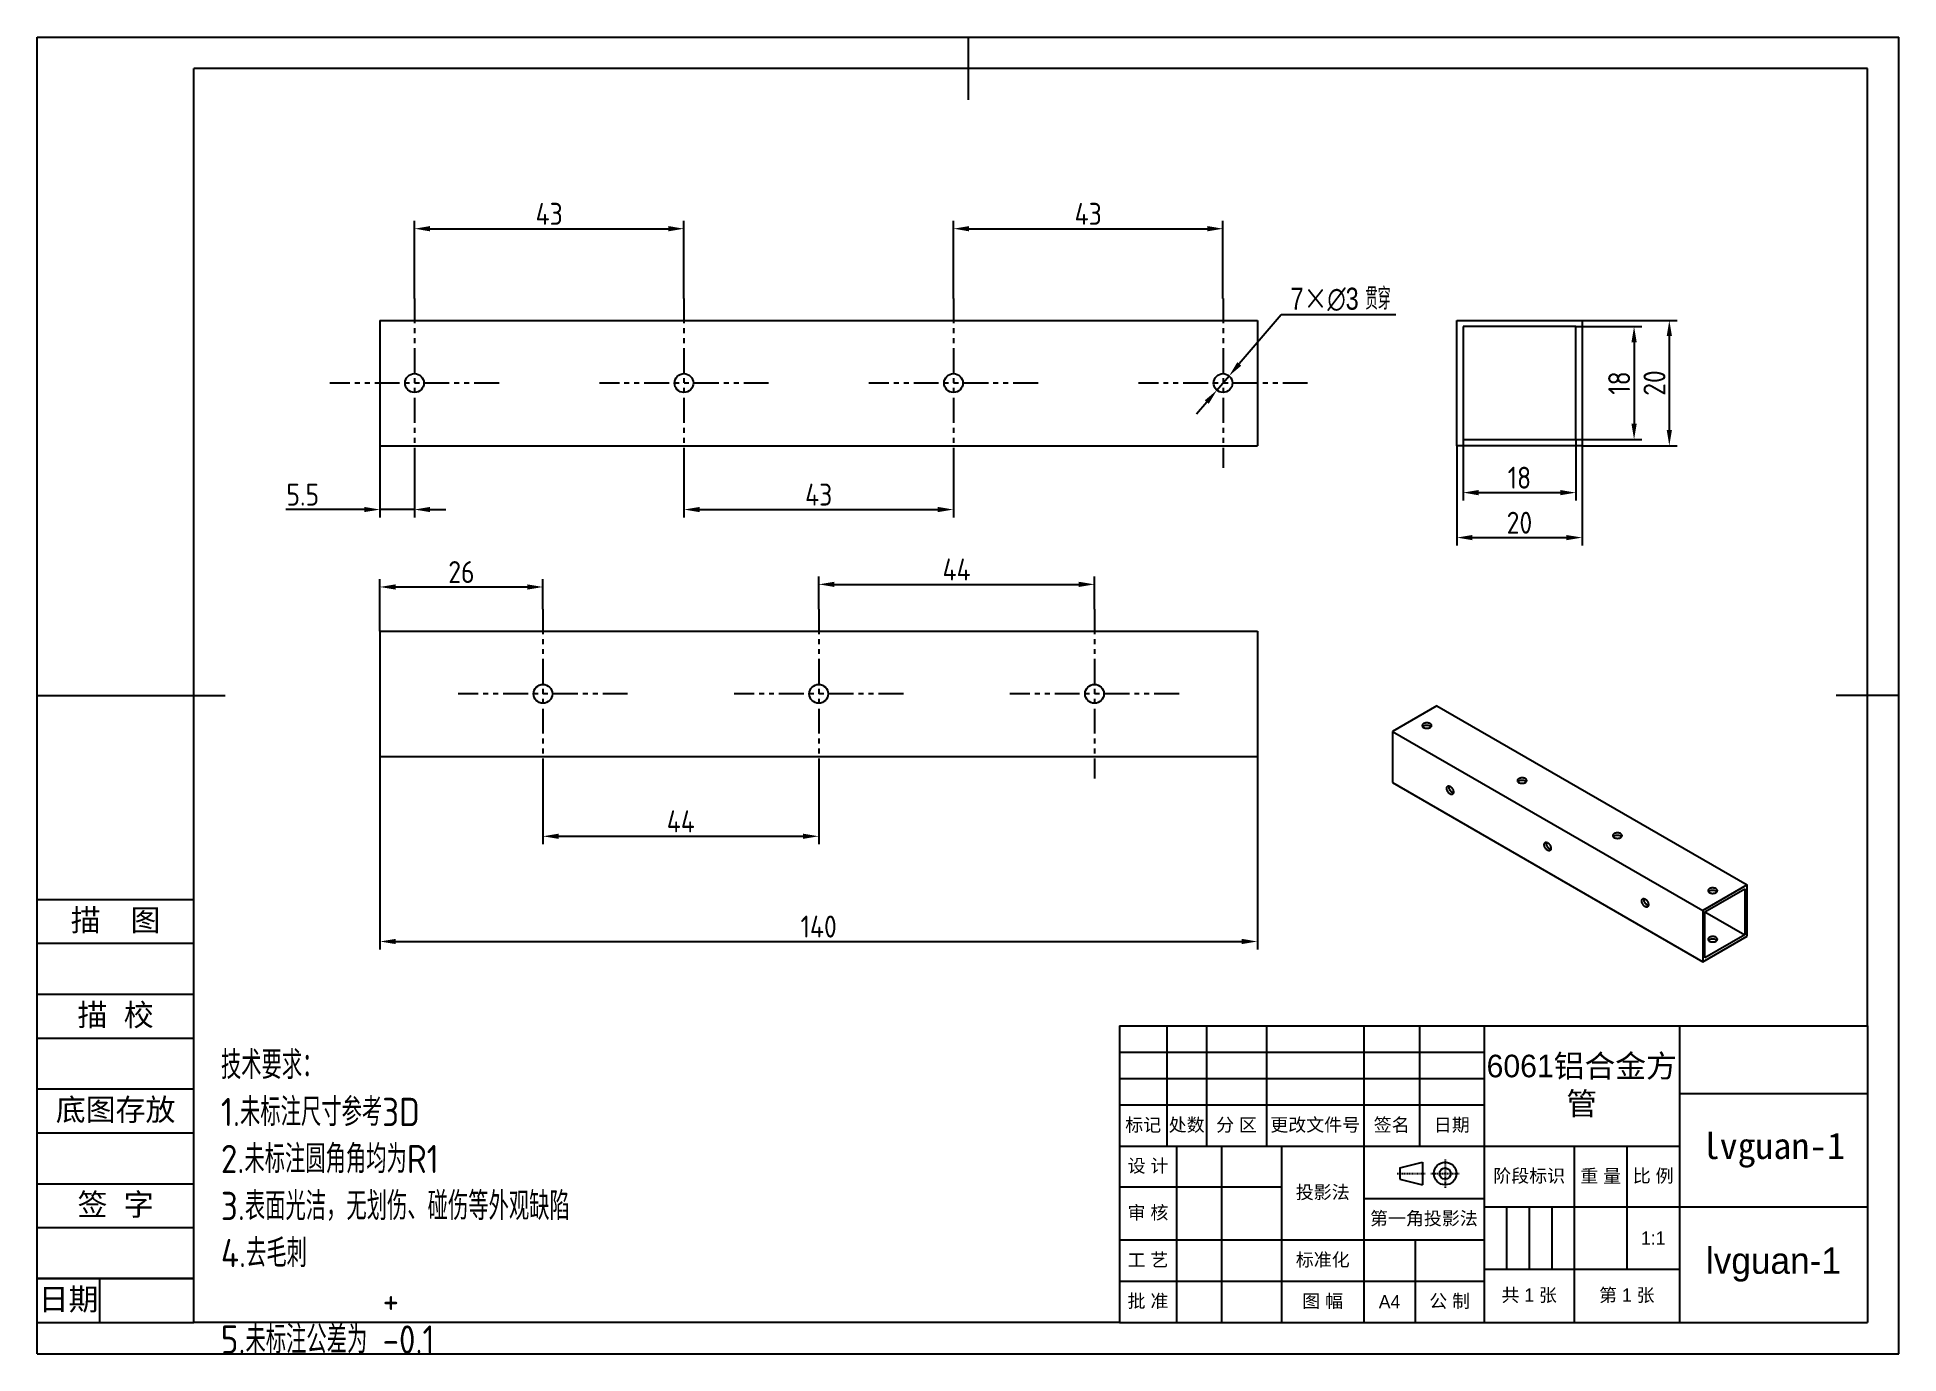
# Model space of a CAD drawing. Header units: millimetres. Extents: x 0 to 297, y 0 to 210.
import ezdxf

# ---------------------------------------------------------------- set-up
doc = ezdxf.new("R2010")
doc.units = ezdxf.units.MM
doc.header["$LTSCALE"] = 0.25
doc.header["$PDMODE"] = 3
doc.header["$PDSIZE"] = 1
doc.linetypes.add('CENTER', pattern=[0.6, 0.375, -0.075, 0.075, -0.075])
doc.linetypes.add('PHANTOM2', pattern=[31.75, 15.875, -3.175, 3.175, -3.175, 3.175, -3.175])
doc.layers.get('0').update_dxf_attribs({"linetype": 'CONTINUOUS'})
doc.layers.get('Defpoints').update_dxf_attribs({"linetype": 'CONTINUOUS'})
for name, color, linetype in [('1尺寸线', 3, 'CONTINUOUS'), ('2双点画线', 6, 'PHANTOM2'), ('LVGUAN-1_DXF_CONTINUOUS_LINE', 7, 'CONTINUOUS'), ('后壳_DXF_FORMAT', 7, 'CONTINUOUS')]:
    doc.layers.add(name, color=color, linetype=linetype)
doc.styles.get("Standard").update_dxf_attribs({"font": 'CHANGFANGSONG.TTF'})
doc.styles.add('TEXTSTYLE_2', font='CHANGFANGSONG.TTF')
doc.styles.add('字母', font='gbenor.shx', dxfattribs={"height": 3.5, "bigfont": 'gbcbig.shx'})
doc.styles.add('汉字', font='gbenor.shx', dxfattribs={"height": 5, "bigfont": 'gbcbig.shx'})
doc.dimstyles.new('正常', dxfattribs={"dimtxt": 3.5, "dimasz": 2.5, "dimexe": 1.25, "dimexo": 0, "dimtad": 1, "dimtoh": 1, "dimdsep": 46, "dimtxsty": '字母', "dimcen": 2.5, "dimclrd": 3, "dimclre": 3, "dimclrt": 3, "dimadec": 0, "dimazin": 0, "dimtfac": 1, "dimtmove": 0, "dimatfit": 3, "dimfxl": 1, "dimarcsym": 0})

# ---------------------------------------------------------------- blocks, each defined once
blk = doc.blocks.new('*T5')
at = {"layer": '后壳_DXF_FORMAT', "color": 0, "linetype": 'ByBlock', "lineweight": -2, "transparency": 16777216}
for p, q in [((0, 67.48), (25, 67.48)), ((0, 0), (0, 67.48)), ((25, 0), (25, 67.48)), ((0, 60.48), (25, 60.48)), ((0, 52.36), (25, 52.36)), ((0, 45.36), (25, 45.36)), ((0, 37.24), (25, 37.24)), ((0, 30.24), (25, 30.24)), ((0, 22.12), (25, 22.12)), ((0, 15.12), (25, 15.12)), ((0, 7), (25, 7)), ((10, 0), (10, 7)), ((0, 0), (25, 0))]:
    blk.add_line(p, q, dxfattribs=at)
at = {"layer": '后壳_DXF_FORMAT', "color": 3, "linetype": 'Continuous', "transparency": 16777216, "char_height": 3.5, "attachment_point": 5, "style": 'TEXTSTYLE_2'}
for s, insert, width in [('{\\fSimSun|b0|i0|c134|p2;描  图}', (12.5, 63.98), 24.88), ('描  校', (12.5, 48.86), 24.88), ('底图存放', (12.5, 33.74), 24.88), ('签  字', (12.5, 18.62), 24.88), ('日期', (5, 3.5), 9.88)]:
    blk.add_mtext(s, dxfattribs=dict(at, insert=insert, width=width))
blk = doc.blocks.new('*T6')
at = {"layer": '后壳_DXF_FORMAT', "color": 0, "linetype": 'ByBlock', "lineweight": -2, "transparency": 16777216}
for p, q in [((0, 0), (119.32, 0)), ((0, 0), (0, -47.3)), ((7.55, 0), (7.55, -19.2)), ((13.86, 0), (13.86, -19.2)), ((23.46, 0), (23.46, -19.2)), ((38.96, 0), (38.96, -47.3)), ((47.87, 0), (47.87, -19.2)), ((58.15, 0), (58.15, -47.3)), ((89.32, 0), (89.32, -47.3)), ((119.32, 0), (119.32, -47.3)), ((0, -4.2), (58.15, -4.2)), ((0, -8.4), (58.15, -8.4)), ((89.32, -10.8), (119.32, -10.8)), ((0, -12.6), (58.15, -12.6)), ((0, -19.2), (89.32, -19.2)), ((9.06, -19.2), (9.06, -47.3)), ((16.26, -19.2), (16.26, -47.3)), ((25.86, -19.2), (25.86, -47.3)), ((72.55, -19.2), (72.55, -47.3)), ((80.95, -19.2), (80.95, -38.82)), ((0, -25.67), (25.86, -25.67)), ((38.96, -27.56), (58.15, -27.56)), ((58.15, -28.87), (119.32, -28.87)), ((61.75, -28.87), (61.75, -38.82)), ((65.35, -28.87), (65.35, -38.82)), ((68.95, -28.87), (68.95, -38.82)), ((0, -34.11), (58.15, -34.11)), ((47.18, -34.11), (47.18, -47.3)), ((0, -40.7), (58.15, -40.7)), ((58.15, -38.82), (89.32, -38.82)), ((0, -47.3), (119.32, -47.3))]:
    blk.add_line(p, q, dxfattribs=at)
at = {"layer": '后壳_DXF_FORMAT', "color": 3, "linetype": 'Continuous', "transparency": 16777216, "attachment_point": 5}
for s, insert, char_height, width in [('6061{\\fSimSun|b0|i0|c134|p2;铝合金方管}', (73.73, -9.6), 3.6, 31.0975), ('标记', (3.77, -15.9), 2.1, 7.474), ('处数', (10.7, -15.9), 2.1, 6.2372), ('分 区', (18.66, -15.9), 2.1, 9.528), ('更改文件号', (31.21, -15.9), 2.1, 15.4332), ('签名', (43.41, -15.9), 2.1, 8.836), ('日期', (53.01, -15.9), 2.1, 10.2064), ('设 计', (4.53, -22.43), 2.1, 8.9832), ('{\\fSimSun|b0|i0|c134|p2;阶段标识}', (65.35, -24.03), 2.1, 14.328), ('重 量', (76.75, -24.03), 2.1, 8.328), ('比 例', (85.13, -24.03), 2.1, 8.2975), ('投影法', (32.41, -26.65), 2.1, 13.0332), ('审 核', (4.53, -29.89), 2.1, 8.9832), ('第一角投影法', (48.55, -30.83), 2.1, 19.1144), ('1:1', (85.13, -33.84), 2.1, 8.2975), ('lvguan-1', (104.32, -38.08), 4.2, 29.928), ('工 艺', (4.53, -37.41), 2.1, 8.9832), ('标准化', (32.41, -37.41), 2.1, 13.0332), ('第 1 张', (80.93, -43.06), 2.1, 16.6975), ('批 准', (4.53, -44), 2.1, 8.9832), ('图 幅', (32.41, -44), 2.1, 13.0332), ('A4', (43.07, -44), 2.1, 8.1508), ('公 制', (52.67, -44), 2.1, 10.8917), ('共 1 张', (65.35, -43.06), 2.1, 14.328)]:
    blk.add_mtext(s, dxfattribs=dict(at, insert=insert, char_height=char_height, width=width))
at = {"layer": '后壳_DXF_FORMAT', "color": 0, "linetype": 'Continuous', "transparency": 16777216, "insert": (104.32, -19.83), "char_height": 4.2, "width": 29.928, "attachment_point": 5}
blk.add_mtext('{\\fSimSun|b0|i0|c134|p2;\\C3;lvguan-1}', dxfattribs=at)
blk = doc.blocks.new('FIRST_ANG02_BL2', base_point=(178, 28))
at = {"layer": '后壳_DXF_FORMAT', "color": 7, "linetype": 'Continuous'}
for p, q in [((170.5, 29.5), (176.5, 31)), ((176.5, 31), (176.5, 25)), ((170.5, 29.5), (170.5, 26.5)), ((170.5, 26.5), (176.5, 25))]:
    blk.add_line(p, q, dxfattribs=at)
at = {"layer": '后壳_DXF_FORMAT', "color": 1, "linetype": 'CENTER'}
for p, q in [((182.5, 31.75), (182.5, 24.25)), ((169.75, 28), (177.25, 28)), ((178.75, 28), (186.25, 28))]:
    blk.add_line(p, q, dxfattribs=at)
at = {"layer": '后壳_DXF_FORMAT', "color": 7, "linetype": 'Continuous'}
for radius in [3, 1.5]:
    blk.add_circle((182.5, 28), radius, dxfattribs=at)
blk = doc.blocks.new('*D199')
at = {"layer": '1尺寸线', "color": 3, "lineweight": -2, "transparency": 16777216}
for p, q in [((60.18, 168.34), (60.18, 180.71)), ((62.68, 179.46), (100.68, 179.46)), ((103.18, 168.34), (103.18, 180.71))]:
    blk.add_line(p, q, dxfattribs=at)
at = {"layer": '1尺寸线', "color": 3, "transparency": 16777216}
for points in [[(62.68, 179.88), (62.68, 179.04), (60.18, 179.46)], [(100.68, 179.88), (100.68, 179.04), (103.18, 179.46)]]:
    blk.add_solid(points, dxfattribs=at)
at = {"layer": 'Defpoints', "color": 0, "transparency": 16777216}
for p in [(103.18, 179.46), (60.18, 168.34), (103.18, 168.34)]:
    blk.add_point(p, dxfattribs=at)
at = {"layer": '1尺寸线', "color": 3, "transparency": 16777216, "insert": (81.68, 181.83), "char_height": 3.5, "attachment_point": 5, "style": '字母'}
blk.add_mtext('43', dxfattribs=at)
blk = doc.blocks.new('*D202')
at = {"layer": '1尺寸线', "color": 3, "lineweight": -2, "transparency": 16777216}
for p, q in [((103.18, 141.34), (103.18, 133.41)), ((146.18, 141.34), (146.18, 133.41)), ((105.68, 134.66), (143.68, 134.66))]:
    blk.add_line(p, q, dxfattribs=at)
at = {"layer": '1尺寸线', "color": 3, "transparency": 16777216}
for points in [[(105.68, 135.08), (105.68, 134.25), (103.18, 134.66)], [(143.68, 135.08), (143.68, 134.25), (146.18, 134.66)]]:
    blk.add_solid(points, dxfattribs=at)
at = {"layer": 'Defpoints', "color": 0, "transparency": 16777216}
for p in [(103.18, 141.34), (146.18, 141.34), (146.18, 134.66)]:
    blk.add_point(p, dxfattribs=at)
at = {"layer": '1尺寸线', "color": 3, "transparency": 16777216, "insert": (124.68, 137.04), "char_height": 3.5, "attachment_point": 5, "style": '字母'}
blk.add_mtext('43', dxfattribs=at)
blk = doc.blocks.new('*D203')
at = {"layer": '1尺寸线', "color": 3, "lineweight": -2, "transparency": 16777216}
for p, q in [((146.18, 168.34), (146.18, 180.71)), ((148.68, 179.46), (186.68, 179.46)), ((189.18, 168.34), (189.18, 180.71))]:
    blk.add_line(p, q, dxfattribs=at)
at = {"layer": '1尺寸线', "color": 3, "transparency": 16777216}
for points in [[(148.68, 179.88), (148.68, 179.04), (146.18, 179.46)], [(186.68, 179.88), (186.68, 179.04), (189.18, 179.46)]]:
    blk.add_solid(points, dxfattribs=at)
at = {"layer": 'Defpoints', "color": 0, "transparency": 16777216}
for p in [(189.18, 179.46), (146.18, 168.34), (189.18, 168.34)]:
    blk.add_point(p, dxfattribs=at)
at = {"layer": '1尺寸线', "color": 3, "transparency": 16777216, "insert": (167.68, 181.83), "char_height": 3.5, "attachment_point": 5, "style": '字母'}
blk.add_mtext('43', dxfattribs=at)
blk = doc.blocks.new('*D204')
at = {"layer": '1尺寸线', "color": 3, "lineweight": -2, "transparency": 16777216}
for p, q in [((80.68, 91.76), (80.68, 81.29)), ((124.68, 91.76), (124.68, 81.29)), ((83.18, 82.54), (122.18, 82.54))]:
    blk.add_line(p, q, dxfattribs=at)
at = {"layer": '1尺寸线', "color": 3, "transparency": 16777216}
for points in [[(83.18, 82.96), (83.18, 82.13), (80.68, 82.54)], [(122.18, 82.96), (122.18, 82.13), (124.68, 82.54)]]:
    blk.add_solid(points, dxfattribs=at)
at = {"layer": 'Defpoints', "color": 0, "transparency": 16777216}
for p in [(80.68, 91.76), (124.68, 91.76), (124.68, 82.54)]:
    blk.add_point(p, dxfattribs=at)
at = {"layer": '1尺寸线', "color": 3, "transparency": 16777216, "insert": (102.68, 84.92), "char_height": 3.5, "attachment_point": 5, "style": '字母'}
blk.add_mtext('44', dxfattribs=at)
blk = doc.blocks.new('*D205')
at = {"layer": '1尺寸线', "color": 3, "lineweight": -2, "transparency": 16777216}
for p, q in [((124.68, 118.76), (124.68, 123.98)), ((127.18, 122.73), (166.18, 122.73)), ((168.68, 118.76), (168.68, 123.98))]:
    blk.add_line(p, q, dxfattribs=at)
at = {"layer": '1尺寸线', "color": 3, "transparency": 16777216}
for points in [[(127.18, 123.14), (127.18, 122.31), (124.68, 122.73)], [(166.18, 123.14), (166.18, 122.31), (168.68, 122.73)]]:
    blk.add_solid(points, dxfattribs=at)
at = {"layer": 'Defpoints', "color": 0, "transparency": 16777216}
for p in [(168.68, 122.73), (124.68, 118.76), (168.68, 118.76)]:
    blk.add_point(p, dxfattribs=at)
at = {"layer": '1尺寸线', "color": 3, "transparency": 16777216, "insert": (146.68, 125.1), "char_height": 3.5, "attachment_point": 5, "style": '字母'}
blk.add_mtext('44', dxfattribs=at)
blk = doc.blocks.new('*D206')
at = {"layer": '1尺寸线', "color": 3, "lineweight": -2, "transparency": 16777216}
for p, q in [((54.68, 95.26), (54.68, 64.51)), ((194.68, 95.26), (194.68, 64.51)), ((57.18, 65.76), (192.18, 65.76))]:
    blk.add_line(p, q, dxfattribs=at)
at = {"layer": '1尺寸线', "color": 3, "transparency": 16777216}
for points in [[(57.18, 66.18), (57.18, 65.35), (54.68, 65.76)], [(192.18, 66.18), (192.18, 65.35), (194.68, 65.76)]]:
    blk.add_solid(points, dxfattribs=at)
at = {"layer": 'Defpoints', "color": 0, "transparency": 16777216}
for p in [(54.68, 95.26), (194.68, 95.26), (194.68, 65.76)]:
    blk.add_point(p, dxfattribs=at)
at = {"layer": '1尺寸线', "color": 3, "transparency": 16777216, "insert": (124.68, 68.14), "char_height": 3.5, "attachment_point": 5, "style": '字母'}
blk.add_mtext('140', dxfattribs=at)
blk = doc.blocks.new('*D207')
at = {"layer": '1尺寸线', "color": 3, "lineweight": -2, "transparency": 16777216}
for p, q in [((226.48, 144.84), (226.48, 128.94)), ((246.48, 144.84), (246.48, 128.94)), ((228.98, 130.19), (243.98, 130.19))]:
    blk.add_line(p, q, dxfattribs=at)
at = {"layer": '1尺寸线', "color": 3, "transparency": 16777216}
for points in [[(228.98, 130.6), (228.98, 129.77), (226.48, 130.19)], [(243.98, 130.6), (243.98, 129.77), (246.48, 130.19)]]:
    blk.add_solid(points, dxfattribs=at)
at = {"layer": 'Defpoints', "color": 0, "transparency": 16777216}
for p in [(226.48, 144.84), (246.48, 144.84), (246.48, 130.19)]:
    blk.add_point(p, dxfattribs=at)
at = {"layer": '1尺寸线', "color": 3, "transparency": 16777216, "insert": (236.48, 132.56), "char_height": 3.5, "attachment_point": 5, "style": '字母'}
blk.add_mtext('20', dxfattribs=at)
blk = doc.blocks.new('*D208')
at = {"layer": '1尺寸线', "color": 3, "lineweight": -2, "transparency": 16777216}
for p, q in [((246.48, 164.84), (261.64, 164.84)), ((260.39, 162.34), (260.39, 147.34)), ((246.48, 144.84), (261.64, 144.84))]:
    blk.add_line(p, q, dxfattribs=at)
at = {"layer": '1尺寸线', "color": 3, "transparency": 16777216}
for points in [[(259.98, 162.34), (260.81, 162.34), (260.39, 164.84)], [(259.98, 147.34), (260.81, 147.34), (260.39, 144.84)]]:
    blk.add_solid(points, dxfattribs=at)
at = {"layer": 'Defpoints', "color": 0, "transparency": 16777216}
for p in [(246.48, 164.84), (246.48, 144.84), (260.39, 144.84)]:
    blk.add_point(p, dxfattribs=at)
at = {"layer": '1尺寸线', "color": 3, "transparency": 16777216, "insert": (258.02, 154.84), "char_height": 3.5, "attachment_point": 5, "rotation": 90, "style": '字母'}
blk.add_mtext('20', dxfattribs=at)
blk = doc.blocks.new('*D209')
at = {"layer": '1尺寸线', "color": 3, "lineweight": -2, "transparency": 16777216}
for p, q in [((227.48, 145.84), (227.48, 136.11)), ((245.48, 145.84), (245.48, 136.11)), ((229.98, 137.36), (242.98, 137.36))]:
    blk.add_line(p, q, dxfattribs=at)
at = {"layer": '1尺寸线', "color": 3, "transparency": 16777216}
for points in [[(229.98, 137.78), (229.98, 136.94), (227.48, 137.36)], [(242.98, 137.78), (242.98, 136.94), (245.48, 137.36)]]:
    blk.add_solid(points, dxfattribs=at)
at = {"layer": 'Defpoints', "color": 0, "transparency": 16777216}
for p in [(227.48, 145.84), (245.48, 145.84), (245.48, 137.36)]:
    blk.add_point(p, dxfattribs=at)
at = {"layer": '1尺寸线', "color": 3, "transparency": 16777216, "insert": (236.48, 139.74), "char_height": 3.5, "attachment_point": 5, "style": '字母'}
blk.add_mtext('18', dxfattribs=at)
blk = doc.blocks.new('*D210')
at = {"layer": '1尺寸线', "color": 3, "lineweight": -2, "transparency": 16777216}
for p, q in [((245.48, 163.84), (256.02, 163.84)), ((254.77, 161.34), (254.77, 148.34)), ((245.48, 145.84), (256.02, 145.84))]:
    blk.add_line(p, q, dxfattribs=at)
at = {"layer": '1尺寸线', "color": 3, "transparency": 16777216}
for points in [[(254.35, 161.34), (255.19, 161.34), (254.77, 163.84)], [(254.35, 148.34), (255.19, 148.34), (254.77, 145.84)]]:
    blk.add_solid(points, dxfattribs=at)
at = {"layer": 'Defpoints', "color": 0, "transparency": 16777216}
for p in [(245.48, 163.84), (245.48, 145.84), (254.77, 145.84)]:
    blk.add_point(p, dxfattribs=at)
at = {"layer": '1尺寸线', "color": 3, "transparency": 16777216, "insert": (252.39, 154.84), "char_height": 3.5, "attachment_point": 5, "rotation": 90, "style": '字母'}
blk.add_mtext('18', dxfattribs=at)
blk = doc.blocks.new('*D211')
at = {"layer": '1尺寸线', "color": 3, "lineweight": -2, "transparency": 16777216}
for p, q in [((54.68, 115.26), (54.68, 123.56)), ((57.18, 122.31), (78.18, 122.31)), ((80.68, 118.76), (80.68, 123.56))]:
    blk.add_line(p, q, dxfattribs=at)
at = {"layer": '1尺寸线', "color": 3, "transparency": 16777216}
for points in [[(57.18, 122.73), (57.18, 121.89), (54.68, 122.31)], [(78.18, 122.73), (78.18, 121.89), (80.68, 122.31)]]:
    blk.add_solid(points, dxfattribs=at)
at = {"layer": 'Defpoints', "color": 0, "transparency": 16777216}
for p in [(80.68, 122.31), (80.68, 118.76), (54.68, 115.26)]:
    blk.add_point(p, dxfattribs=at)
at = {"layer": '1尺寸线', "color": 3, "transparency": 16777216, "insert": (67.68, 124.69), "char_height": 3.5, "attachment_point": 5, "style": '字母'}
blk.add_mtext('26', dxfattribs=at)
blk = doc.blocks.new('*D212')
at = {"layer": '1尺寸线', "color": 3, "lineweight": -2, "transparency": 16777216}
for p, q in [((54.68, 144.84), (54.68, 133.41)), ((60.18, 141.34), (60.18, 133.41)), ((52.18, 134.66), (39.64, 134.66)), ((60.18, 134.66), (54.68, 134.66)), ((62.68, 134.66), (65.18, 134.66))]:
    blk.add_line(p, q, dxfattribs=at)
at = {"layer": '1尺寸线', "color": 3, "transparency": 16777216}
for points in [[(52.18, 135.08), (52.18, 134.25), (54.68, 134.66)], [(62.68, 135.08), (62.68, 134.25), (60.18, 134.66)]]:
    blk.add_solid(points, dxfattribs=at)
at = {"layer": 'Defpoints', "color": 0, "transparency": 16777216}
for p in [(54.68, 144.84), (60.18, 141.34), (60.18, 134.66)]:
    blk.add_point(p, dxfattribs=at)
at = {"layer": '1尺寸线', "color": 3, "transparency": 16777216, "insert": (42.36, 137.04), "char_height": 3.5, "attachment_point": 5, "style": '字母'}
blk.add_mtext('5.5', dxfattribs=at)
blk = doc.blocks.new('*D213')
at = {"layer": '1尺寸线', "color": 3, "lineweight": -2, "transparency": 16777216}
for p, q in [((198.45, 165.71), (191.78, 157.89)), ((216.78, 165.71), (198.45, 165.71)), ((188.21, 153.7), (190.16, 155.98)), ((186.59, 151.8), (184.97, 149.89))]:
    blk.add_line(p, q, dxfattribs=at)
at = {"layer": '1尺寸线', "color": 3, "transparency": 16777216}
for points in [[(191.46, 158.16), (192.1, 157.61), (190.16, 155.98)], [(186.27, 152.07), (186.91, 151.53), (188.21, 153.7)]]:
    blk.add_solid(points, dxfattribs=at)
at = {"layer": 'Defpoints', "color": 0, "transparency": 16777216}
for p in [(190.16, 155.98), (188.21, 153.7)]:
    blk.add_point(p, dxfattribs=at)
at = {"layer": '1尺寸线', "color": 3, "transparency": 16777216, "insert": (207.93, 168.18), "char_height": 3.5, "attachment_point": 5, "style": '字母'}
blk.add_mtext('{\\Fgdt|c134;\\W0.8;7\\fMS Gothic|b0|i0|c128|p49;\\C256;×\\Fgdt|c134;\\C3;∅3 \\Fgbenor,gbcbig|c134;贯穿}', dxfattribs=at)

msp = doc.modelspace()

# ---------------------------------------------------------------- linework, layer by layer
at = {"layer": '2双点画线'}
for p, q in [((60.185, 168.341), (60.185, 141.341)), ((103.185, 168.341), (103.185, 141.341)), ((146.185, 168.341), (146.185, 141.341)), ((189.185, 168.341), (189.185, 141.341)), ((73.685, 154.841), (46.685, 154.841)), ((116.685, 154.841), (89.685, 154.841)), ((159.685, 154.841), (132.685, 154.841)), ((202.685, 154.841), (175.685, 154.841)), ((80.685, 118.765), (80.685, 91.765)), ((124.685, 118.765), (124.685, 91.765)), ((168.685, 118.765), (168.685, 91.765)), ((94.185, 105.265), (67.185, 105.265)), ((138.185, 105.265), (111.185, 105.265)), ((182.185, 105.265), (155.185, 105.265))]:
    msp.add_line(p, q, dxfattribs=at)
at = {"layer": 'LVGUAN-1_DXF_CONTINUOUS_LINE', "color": 7, "linetype": 'Continuous'}
for p, q in [((54.685, 164.841), (54.685, 144.841)), ((54.685, 164.841), (194.685, 164.841)), ((194.685, 164.841), (194.685, 144.841)), ((226.478, 144.841), (226.478, 164.841)), ((226.478, 164.841), (246.478, 164.841)), ((227.478, 163.841), (227.478, 145.841)), ((245.478, 163.841), (227.478, 163.841)), ((245.478, 145.841), (245.478, 163.841)), ((246.478, 164.841), (246.478, 144.841)), ((227.478, 145.841), (245.478, 145.841)), ((54.685, 144.841), (194.685, 144.841)), ((246.478, 144.841), (226.478, 144.841)), ((54.685, 115.265), (54.685, 95.265)), ((54.685, 115.265), (194.685, 115.265)), ((194.685, 115.265), (194.685, 95.265)), ((223.297, 103.367), (216.226, 99.284)), ((223.297, 103.367), (272.794, 74.789)), ((216.226, 99.284), (216.226, 91.119)), ((216.226, 99.284), (265.723, 70.707)), ((54.685, 95.265), (194.685, 95.265)), ((216.226, 91.119), (265.723, 62.542)), ((272.794, 74.789), (265.723, 70.707)), ((272.794, 66.624), (272.794, 74.789)), ((266.077, 70.503), (272.441, 74.177)), ((272.441, 74.177), (272.441, 66.829)), ((265.723, 70.707), (265.723, 62.542)), ((266.077, 70.503), (272.441, 66.829)), ((266.077, 63.154), (266.077, 70.503)), ((265.723, 62.542), (272.794, 66.624)), ((272.441, 66.829), (266.077, 63.154))]:
    msp.add_line(p, q, dxfattribs=at)
for centre in [(60.185, 154.841), (103.185, 154.841), (146.185, 154.841), (189.185, 154.841), (80.685, 105.265), (124.685, 105.265), (168.685, 105.265)]:
    msp.add_circle(centre, 1.5, dxfattribs=at)
for points, knots in [([(221.176, 100.509), (221.143, 100.49), (221.083, 100.449), (221.012, 100.374), (220.967, 100.291), (220.956, 100.231), (220.956, 100.203)], [0, 0, 0, 0, 0.2895409, 0.549114, 0.7822582, 1, 1, 1, 1]), ([(220.956, 100.203), (220.956, 100.159), (220.982, 100.066), (221.084, 99.95), (221.235, 99.858), (221.423, 99.795), (221.634, 99.766), (221.85, 99.772), (222.055, 99.813), (222.181, 99.864), (222.236, 99.896)], [0, 0, 0, 0, 0.0869344, 0.1864046, 0.303795, 0.4376091, 0.5821148, 0.7294248, 0.8711879, 1, 1, 1, 1]), ([(221.176, 100.101), (221.163, 100.093), (221.116, 100.064), (221.073, 100.029), (221.045, 99.999)], [0, 0, 0, 0, 0.2649898, 1, 1, 1, 1]), ([(222.456, 100.203), (222.456, 100.246), (222.43, 100.339), (222.328, 100.456), (222.177, 100.547), (221.989, 100.61), (221.778, 100.64), (221.562, 100.634), (221.357, 100.593), (221.231, 100.541), (221.176, 100.509)], [0, 0, 0, 0, 0.0869344, 0.1864046, 0.303795, 0.4376091, 0.5821148, 0.7294248, 0.8711879, 1, 1, 1, 1]), ([(222.313, 100.049), (222.242, 100.105), (222.062, 100.19), (221.763, 100.239), (221.454, 100.216), (221.259, 100.149), (221.176, 100.101)], [0, 0, 0, 0, 0.2268608, 0.4891999, 0.7575063, 1, 1, 1, 1]), ([(222.236, 99.896), (222.269, 99.915), (222.329, 99.957), (222.4, 100.032), (222.445, 100.115), (222.456, 100.174), (222.456, 100.203)], [0, 0, 0, 0, 0.2895409, 0.549114, 0.7822582, 1, 1, 1, 1]), ([(222.367, 99.999), (222.363, 100.003), (222.346, 100.021), (222.327, 100.037), (222.313, 100.049)], [0, 0, 0, 0, 0.2427562, 1, 1, 1, 1]), ([(224.888, 90.201), (224.888, 90.239), (224.894, 90.311), (224.923, 90.41), (224.972, 90.491), (225.019, 90.53), (225.043, 90.544)], [0, 0, 0, 0, 0.2895401, 0.549113, 0.7822575, 1, 1, 1, 1]), ([(225.793, 89.245), (225.756, 89.223), (225.662, 89.199), (225.51, 89.229), (225.355, 89.314), (225.207, 89.445), (225.076, 89.613), (224.973, 89.804), (224.906, 90.002), (224.888, 90.136), (224.888, 90.201)], [0, 0, 0, 0, 0.0869353, 0.1864059, 0.3037964, 0.4376101, 0.5821152, 0.7294247, 0.8711876, 1, 1, 1, 1]), ([(225.043, 90.544), (225.081, 90.566), (225.175, 90.59), (225.326, 90.559), (225.481, 90.475), (225.63, 90.343), (225.761, 90.176), (225.864, 89.985), (225.931, 89.787), (225.949, 89.652), (225.949, 89.588)], [0, 0, 0, 0, 0.0869353, 0.1864059, 0.3037964, 0.4376101, 0.5821152, 0.7294247, 0.8711876, 1, 1, 1, 1]), ([(225.242, 90.405), (225.242, 90.419), (225.243, 90.475), (225.252, 90.53), (225.264, 90.569)], [0, 0, 0, 0, 0.2649904, 1, 1, 1, 1]), ([(225.855, 89.446), (225.771, 89.479), (225.608, 89.592), (225.416, 89.827), (225.281, 90.106), (225.242, 90.308), (225.242, 90.405)], [0, 0, 0, 0, 0.2268605, 0.4891991, 0.7575054, 1, 1, 1, 1]), ([(225.949, 89.588), (225.949, 89.55), (225.943, 89.478), (225.914, 89.379), (225.864, 89.298), (225.818, 89.259), (225.793, 89.245)], [0, 0, 0, 0, 0.2895401, 0.549113, 0.7822575, 1, 1, 1, 1]), ([(225.925, 89.424), (225.92, 89.425), (225.896, 89.431), (225.872, 89.439), (225.855, 89.446)], [0, 0, 0, 0, 0.2427561, 1, 1, 1, 1]), ([(236.378, 91.732), (236.346, 91.713), (236.286, 91.671), (236.215, 91.596), (236.169, 91.513), (236.159, 91.454), (236.159, 91.425)], [0, 0, 0, 0, 0.2895409, 0.549114, 0.7822582, 1, 1, 1, 1]), ([(236.159, 91.425), (236.159, 91.382), (236.185, 91.288), (236.287, 91.172), (236.438, 91.081), (236.626, 91.018), (236.836, 90.988), (237.053, 90.994), (237.258, 91.035), (237.384, 91.087), (237.439, 91.119)], [0, 0, 0, 0, 0.0869344, 0.1864046, 0.303795, 0.4376091, 0.5821148, 0.7294248, 0.8711879, 1, 1, 1, 1]), ([(236.378, 91.323), (236.366, 91.316), (236.319, 91.287), (236.275, 91.251), (236.248, 91.222)], [0, 0, 0, 0, 0.2649898, 1, 1, 1, 1]), ([(237.659, 91.425), (237.659, 91.469), (237.633, 91.562), (237.531, 91.678), (237.38, 91.77), (237.192, 91.833), (236.981, 91.862), (236.765, 91.856), (236.56, 91.815), (236.434, 91.764), (236.378, 91.732)], [0, 0, 0, 0, 0.0869344, 0.1864046, 0.303795, 0.4376091, 0.5821148, 0.7294248, 0.8711879, 1, 1, 1, 1]), ([(237.516, 91.272), (237.445, 91.328), (237.265, 91.413), (236.966, 91.461), (236.657, 91.438), (236.462, 91.371), (236.378, 91.323)], [0, 0, 0, 0, 0.2268608, 0.4891999, 0.7575063, 1, 1, 1, 1]), ([(237.439, 91.119), (237.472, 91.138), (237.532, 91.179), (237.603, 91.254), (237.648, 91.337), (237.659, 91.397), (237.659, 91.425)], [0, 0, 0, 0, 0.2895409, 0.549114, 0.7822582, 1, 1, 1, 1]), ([(237.57, 91.222), (237.566, 91.226), (237.549, 91.244), (237.53, 91.26), (237.516, 91.272)], [0, 0, 0, 0, 0.2427562, 1, 1, 1, 1]), ([(240.444, 81.219), (240.444, 81.257), (240.45, 81.329), (240.479, 81.429), (240.529, 81.509), (240.575, 81.548), (240.6, 81.563)], [0, 0, 0, 0, 0.2895401, 0.549113, 0.7822575, 1, 1, 1, 1]), ([(241.35, 80.264), (241.312, 80.242), (241.218, 80.218), (241.067, 80.248), (240.912, 80.333), (240.763, 80.464), (240.632, 80.632), (240.529, 80.822), (240.462, 81.02), (240.444, 81.155), (240.444, 81.219)], [0, 0, 0, 0, 0.0869353, 0.1864059, 0.3037964, 0.4376101, 0.5821152, 0.7294247, 0.8711876, 1, 1, 1, 1]), ([(240.6, 81.563), (240.637, 81.584), (240.731, 81.608), (240.883, 81.578), (241.038, 81.493), (241.186, 81.362), (241.317, 81.194), (241.42, 81.004), (241.487, 80.806), (241.505, 80.671), (241.505, 80.607)], [0, 0, 0, 0, 0.0869353, 0.1864059, 0.3037964, 0.4376101, 0.5821152, 0.7294247, 0.8711876, 1, 1, 1, 1]), ([(240.798, 81.423), (240.798, 81.438), (240.8, 81.493), (240.809, 81.549), (240.821, 81.588)], [0, 0, 0, 0, 0.2649904, 1, 1, 1, 1]), ([(241.411, 80.464), (241.327, 80.497), (241.164, 80.611), (240.972, 80.846), (240.838, 81.124), (240.798, 81.327), (240.798, 81.423)], [0, 0, 0, 0, 0.2268605, 0.4891991, 0.7575054, 1, 1, 1, 1]), ([(241.505, 80.607), (241.505, 80.569), (241.499, 80.497), (241.47, 80.397), (241.421, 80.317), (241.374, 80.278), (241.35, 80.264)], [0, 0, 0, 0, 0.2895401, 0.549113, 0.7822575, 1, 1, 1, 1]), ([(241.482, 80.442), (241.476, 80.444), (241.452, 80.45), (241.429, 80.458), (241.411, 80.464)], [0, 0, 0, 0, 0.2427561, 1, 1, 1, 1]), ([(251.581, 82.954), (251.548, 82.935), (251.489, 82.894), (251.417, 82.819), (251.372, 82.736), (251.362, 82.677), (251.362, 82.648)], [0, 0, 0, 0, 0.2895409, 0.549114, 0.7822582, 1, 1, 1, 1]), ([(251.362, 82.648), (251.362, 82.605), (251.388, 82.511), (251.49, 82.395), (251.64, 82.303), (251.828, 82.241), (252.039, 82.211), (252.256, 82.217), (252.461, 82.258), (252.586, 82.31), (252.642, 82.342)], [0, 0, 0, 0, 0.0869344, 0.1864046, 0.303795, 0.4376091, 0.5821148, 0.7294248, 0.8711879, 1, 1, 1, 1]), ([(251.581, 82.546), (251.569, 82.539), (251.522, 82.51), (251.478, 82.474), (251.45, 82.444)], [0, 0, 0, 0, 0.2649898, 1, 1, 1, 1]), ([(252.862, 82.648), (252.862, 82.691), (252.835, 82.785), (252.733, 82.901), (252.583, 82.993), (252.395, 83.056), (252.184, 83.085), (251.967, 83.079), (251.762, 83.038), (251.637, 82.986), (251.581, 82.954)], [0, 0, 0, 0, 0.0869344, 0.1864046, 0.303795, 0.4376091, 0.5821148, 0.7294248, 0.8711879, 1, 1, 1, 1]), ([(252.718, 82.494), (252.648, 82.55), (252.468, 82.635), (252.169, 82.684), (251.86, 82.661), (251.665, 82.594), (251.581, 82.546)], [0, 0, 0, 0, 0.2268608, 0.4891999, 0.7575063, 1, 1, 1, 1]), ([(252.642, 82.342), (252.675, 82.361), (252.735, 82.402), (252.806, 82.477), (252.851, 82.56), (252.862, 82.62), (252.862, 82.648)], [0, 0, 0, 0, 0.2895409, 0.549114, 0.7822582, 1, 1, 1, 1]), ([(252.773, 82.444), (252.769, 82.449), (252.752, 82.466), (252.733, 82.483), (252.718, 82.494)], [0, 0, 0, 0, 0.2427562, 1, 1, 1, 1]), ([(268.064, 73.871), (268.064, 73.914), (268.038, 74.008), (267.936, 74.124), (267.786, 74.216), (267.598, 74.278), (267.387, 74.308), (267.17, 74.302), (266.965, 74.261), (266.84, 74.209), (266.784, 74.177)], [0, 0, 0, 0, 0.0869344, 0.1864046, 0.303795, 0.4376091, 0.5821148, 0.7294248, 0.8711879, 1, 1, 1, 1]), ([(256.001, 72.238), (256.001, 72.276), (256.006, 72.348), (256.036, 72.447), (256.085, 72.528), (256.131, 72.567), (256.156, 72.581)], [0, 0, 0, 0, 0.2895401, 0.549113, 0.7822575, 1, 1, 1, 1]), ([(256.906, 71.282), (256.869, 71.261), (256.774, 71.236), (256.623, 71.267), (256.468, 71.351), (256.32, 71.483), (256.189, 71.65), (256.086, 71.841), (256.019, 72.039), (256.001, 72.174), (256.001, 72.238)], [0, 0, 0, 0, 0.0869353, 0.1864059, 0.3037964, 0.4376101, 0.5821152, 0.7294247, 0.8711876, 1, 1, 1, 1]), ([(256.156, 72.581), (256.193, 72.603), (256.288, 72.627), (256.439, 72.597), (256.594, 72.512), (256.742, 72.381), (256.873, 72.213), (256.976, 72.022), (257.043, 71.824), (257.061, 71.69), (257.061, 71.625)], [0, 0, 0, 0, 0.0869353, 0.1864059, 0.3037964, 0.4376101, 0.5821152, 0.7294247, 0.8711876, 1, 1, 1, 1]), ([(256.354, 72.442), (256.354, 72.457), (256.356, 72.512), (256.365, 72.567), (256.377, 72.606)], [0, 0, 0, 0, 0.2649904, 1, 1, 1, 1]), ([(256.968, 71.483), (256.884, 71.516), (256.72, 71.63), (256.528, 71.864), (256.394, 72.143), (256.354, 72.346), (256.354, 72.442)], [0, 0, 0, 0, 0.2268605, 0.4891991, 0.7575054, 1, 1, 1, 1]), ([(257.061, 71.625), (257.061, 71.587), (257.056, 71.515), (257.026, 71.416), (256.977, 71.335), (256.931, 71.296), (256.906, 71.282)], [0, 0, 0, 0, 0.2895401, 0.549113, 0.7822575, 1, 1, 1, 1]), ([(257.038, 71.461), (257.032, 71.462), (257.008, 71.468), (256.985, 71.476), (256.968, 71.483)], [0, 0, 0, 0, 0.2427561, 1, 1, 1, 1]), ([(266.784, 74.177), (266.751, 74.158), (266.691, 74.117), (266.62, 74.042), (266.575, 73.959), (266.564, 73.899), (266.564, 73.871)], [0, 0, 0, 0, 0.2895409, 0.549114, 0.7822582, 1, 1, 1, 1]), ([(266.564, 73.871), (266.564, 73.828), (266.591, 73.734), (266.693, 73.618), (266.843, 73.526), (267.031, 73.463), (267.242, 73.434), (267.459, 73.44), (267.664, 73.481), (267.789, 73.533), (267.845, 73.565)], [0, 0, 0, 0, 0.0869344, 0.1864046, 0.303795, 0.4376091, 0.5821148, 0.7294248, 0.8711879, 1, 1, 1, 1]), ([(266.784, 73.769), (266.771, 73.761), (266.724, 73.732), (266.681, 73.697), (266.653, 73.667)], [0, 0, 0, 0, 0.2649898, 1, 1, 1, 1]), ([(267.921, 73.717), (267.851, 73.773), (267.671, 73.858), (267.371, 73.907), (267.063, 73.884), (266.867, 73.817), (266.784, 73.769)], [0, 0, 0, 0, 0.2268608, 0.4891999, 0.7575063, 1, 1, 1, 1]), ([(267.845, 73.565), (267.878, 73.584), (267.937, 73.625), (268.009, 73.7), (268.054, 73.783), (268.064, 73.842), (268.064, 73.871)], [0, 0, 0, 0, 0.2895409, 0.549114, 0.7822582, 1, 1, 1, 1]), ([(267.976, 73.667), (267.971, 73.671), (267.954, 73.689), (267.936, 73.705), (267.921, 73.717)], [0, 0, 0, 0, 0.2427562, 1, 1, 1, 1]), ([(266.784, 66.42), (266.751, 66.401), (266.691, 66.36), (266.62, 66.285), (266.575, 66.202), (266.564, 66.143), (266.564, 66.114)], [0, 0, 0, 0, 0.2895409, 0.549114, 0.7822582, 1, 1, 1, 1]), ([(266.564, 66.114), (266.564, 66.071), (266.591, 65.977), (266.693, 65.861), (266.843, 65.769), (267.031, 65.707), (267.242, 65.677), (267.459, 65.683), (267.664, 65.724), (267.789, 65.776), (267.845, 65.808)], [0, 0, 0, 0, 0.0869344, 0.1864046, 0.303795, 0.4376091, 0.5821148, 0.7294248, 0.8711879, 1, 1, 1, 1]), ([(266.784, 66.012), (266.771, 66.005), (266.724, 65.976), (266.681, 65.94), (266.653, 65.91)], [0, 0, 0, 0, 0.2649898, 1, 1, 1, 1]), ([(268.064, 66.114), (268.064, 66.157), (268.038, 66.251), (267.936, 66.367), (267.786, 66.459), (267.598, 66.522), (267.387, 66.551), (267.17, 66.545), (266.965, 66.504), (266.84, 66.452), (266.784, 66.42)], [0, 0, 0, 0, 0.0869344, 0.1864046, 0.303795, 0.4376091, 0.5821148, 0.7294248, 0.8711879, 1, 1, 1, 1]), ([(267.921, 65.96), (267.851, 66.016), (267.671, 66.101), (267.371, 66.15), (267.063, 66.127), (266.867, 66.06), (266.784, 66.012)], [0, 0, 0, 0, 0.2268608, 0.4891999, 0.7575063, 1, 1, 1, 1]), ([(267.845, 65.808), (267.878, 65.827), (267.937, 65.868), (268.009, 65.943), (268.054, 66.026), (268.064, 66.086), (268.064, 66.114)], [0, 0, 0, 0, 0.2895409, 0.549114, 0.7822582, 1, 1, 1, 1]), ([(267.976, 65.91), (267.971, 65.915), (267.954, 65.932), (267.936, 65.949), (267.921, 65.96)], [0, 0, 0, 0, 0.2427562, 1, 1, 1, 1])]:
    msp.add_open_spline(points, degree=3, knots=knots, dxfattribs=at)
at = {"layer": '后壳_DXF_FORMAT', "color": 1, "linetype": 'Continuous'}
for p, q in [((0, 0), (0, 210)), ((0, 210), (297, 210)), ((297, 0), (297, 210)), ((25, 12), (0, 12)), ((10, 5), (10, 12)), ((0, 0), (297, 0))]:
    msp.add_line(p, q, dxfattribs=at)
at = {"layer": '后壳_DXF_FORMAT', "color": 7, "linetype": 'Continuous'}
for p, q in [((148.5, 210), (148.5, 200)), ((25, 72.48), (25, 205)), ((292, 205), (25, 205)), ((292, 52.302), (292, 205)), ((0, 105), (30, 105)), ((297, 105), (287, 105)), ((172.684, 5), (25, 5))]:
    msp.add_line(p, q, dxfattribs=at)

# ---------------------------------------------------------------- block references
for name, p in [('*T5', (0, 5)), ('*T6', (172.684, 52.302))]:
    msp.add_blockref(name, p)
at = {"layer": '后壳_DXF_FORMAT', "color": 1, "linetype": 'Continuous', "xscale": 0.6, "yscale": 0.6, "zscale": 0.6}
msp.add_blockref('FIRST_ANG02_BL2', (221.914, 28.737), dxfattribs=at)

# ---------------------------------------------------------------- texts
at = {"layer": '2双点画线', "color": 2, "insert": (29.306, 48.325), "char_height": 4.5, "attachment_point": 1, "style": '汉字'}
msp.add_mtext_dynamic_manual_height_columns('技术要求：\\P1.未标注尺寸参考3D\\P2.未标注圆角角均为R1\\P3.表面光洁，无划伤、碰伤等外观缺陷\\P4.去毛刺\\P5.未标注公差为 \\S+^ -;0.1', width=102.60538, gutter_width=1, heights=[43.325], dxfattribs=at)

# ---------------------------------------------------------------- dimensions: what is measured, and where the dimension line sits
at = {"layer": '1尺寸线'}
for base, p1, p2, picture, middle in [((103.185, 179.459), (60.185, 168.341), (103.185, 168.341), '*D199', (81.685, 181.834)), ((189.185, 179.459), (146.185, 168.341), (189.185, 168.341), '*D203', (167.685, 181.834)), ((146.185, 134.665), (103.185, 141.341), (146.185, 141.341), '*D202', (124.685, 137.04)), ((80.685, 122.311), (54.685, 115.265), (80.685, 118.765), '*D211', (67.685, 124.686)), ((168.685, 122.728), (124.685, 118.765), (168.685, 118.765), '*D205', (146.685, 125.103)), ((194.685, 65.762), (54.685, 95.265), (194.685, 95.265), '*D206', (124.685, 68.137)), ((124.685, 82.545), (80.685, 91.765), (124.685, 91.765), '*D204', (102.685, 84.92))]:
    dim = msp.add_linear_dim(base=base, p1=p1, p2=p2, dimstyle='正常', dxfattribs=at)
    dim.commit()
    dim.dimension.update_dxf_attribs({"geometry": picture, "text_midpoint": middle})
dim = msp.add_diameter_dim_2p(p1=(188.212, 153.7), p2=(190.158, 155.983), text='{\\Fgdt|c134;\\W0.8;7\\fMS Gothic|b0|i0|c128|p49;\\C256;×\\Fgdt|c134;\\C3;<> \\Fgbenor,gbcbig|c134;贯穿}', dimstyle='正常', dxfattribs=at)
dim.commit()
dim.dimension.update_dxf_attribs({"geometry": '*D213', "text_midpoint": (207.929, 165.712), "dimtype": 163})
for base, p1, p2, picture, middle in [((254.769, 145.841), (245.478, 163.841), (245.478, 145.841), '*D210', (254.769, 154.841)), ((260.393, 144.841), (246.478, 164.841), (246.478, 144.841), '*D208', (260.393, 154.841))]:
    dim = msp.add_linear_dim(base=base, p1=p1, p2=p2, angle=90, dimstyle='正常', dxfattribs=at)
    dim.commit()
    dim.dimension.update_dxf_attribs({"geometry": picture, "text_midpoint": middle, "dimtype": 160})
for base, p1, p2, picture, middle in [((245.478, 137.361), (227.478, 145.841), (245.478, 145.841), '*D209', (236.478, 137.361)), ((60.185, 134.665), (54.685, 144.841), (60.185, 141.341), '*D212', (42.363, 134.665)), ((246.478, 130.186), (226.478, 144.841), (246.478, 144.841), '*D207', (236.478, 130.186))]:
    dim = msp.add_linear_dim(base=base, p1=p1, p2=p2, dimstyle='正常', dxfattribs=at)
    dim.commit()
    dim.dimension.update_dxf_attribs({"geometry": picture, "text_midpoint": middle, "dimtype": 160})

doc.saveas('drawing.dxf')
